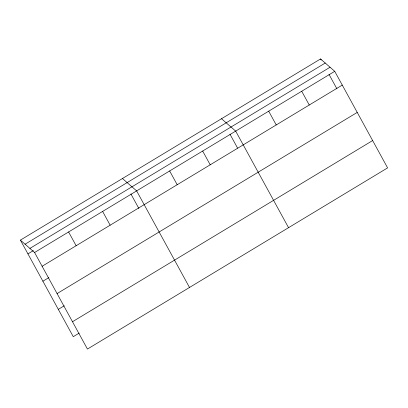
<?xml version="1.0" encoding="UTF-8"?>
<svg xmlns="http://www.w3.org/2000/svg" width="408" height="408" viewBox="0 0 408 408"><rect width="100%" height="100%" fill="white"/><g stroke="black" fill="none" stroke-linecap="round" stroke-linejoin="round"><path stroke-width="0.61" d="M20.4 240.118L320.55 58.941L334.733 71.318L387.6 167.882L87.45 349.059L34.583 252.496L20.4 240.118L73.267 336.682L79.208 333.096M25.082 244.203L325.232 63.026M29.901 248.411L330.052 67.233M27.938 253.888L33.339 250.629M34.583 252.496L334.733 71.318M42.121 266.261L342.271 85.083M42.896 281.209L48.838 277.624M57.079 293.587L357.23 112.409M58.308 309.361L64.25 305.776M72.491 321.733L372.642 140.556M221.503 118.728L235.681 131.106L288.548 227.669M122.451 178.52L136.634 190.893L189.501 287.456M320.55 58.941L321.157 60.042M329.006 74.383L336.942 88.878M301.716 91.249L309.254 105.014M268.699 111.175L276.236 124.945M229.954 134.171L237.589 148.109M202.669 151.036L210.207 164.801M169.651 170.967L177.189 184.732M130.907 193.958L138.842 208.457M102.617 211.431L110.155 225.196M68.6 231.963L76.138 245.728"/></g></svg>
